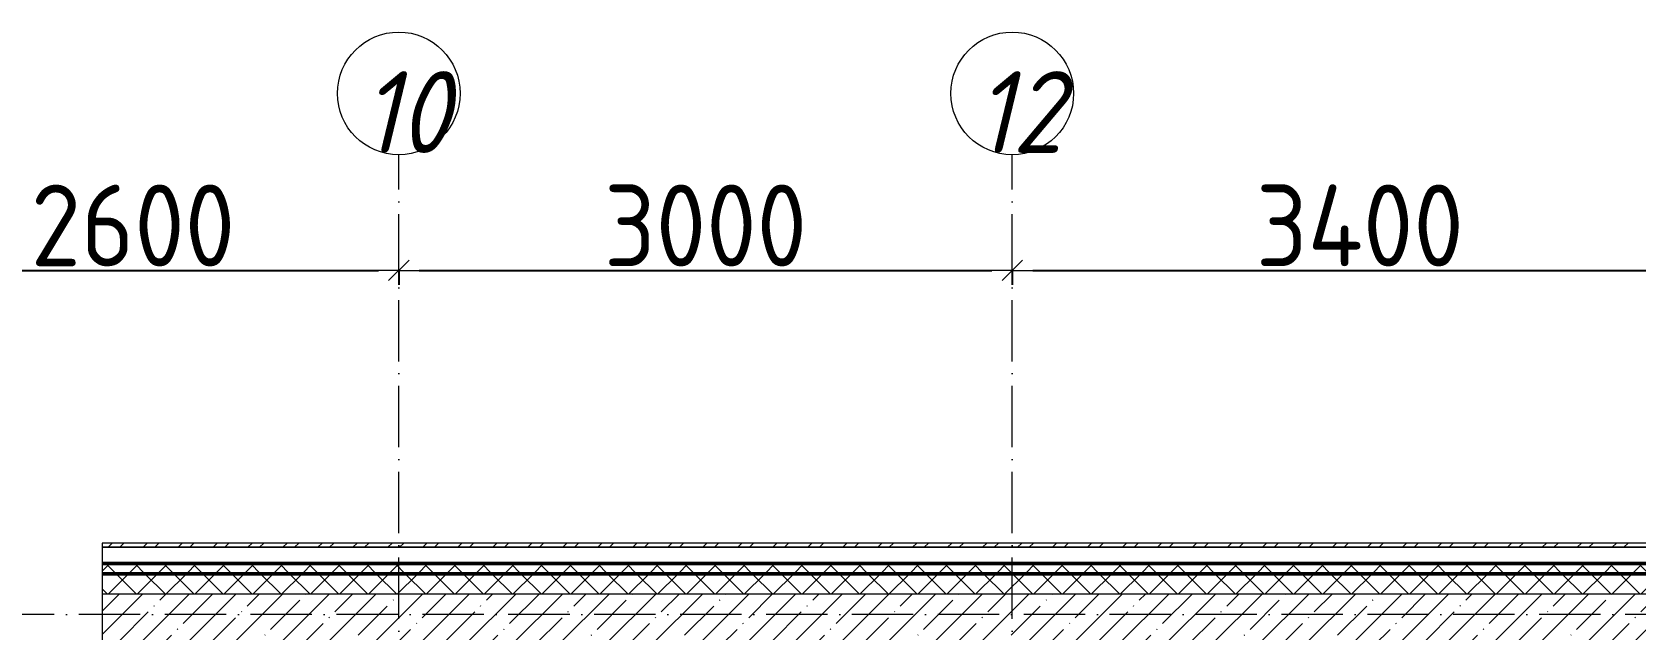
# Model space of a CAD drawing. Header units: millimetres. Extents: x -135211 to 49383, y -8033 to 228499.
# Drawn here: x -114686 to -106842, y 175488 to 178413 of the extents above; entities that cross this region are included whole.
import ezdxf

# ---------------------------------------------------------------- set-up
doc = ezdxf.new("R2010")
doc.units = ezdxf.units.MM
doc.linetypes.add('50_200_ШТРИХ_1Т_ш5_п1_п1_', pattern=[700, 500, -100, 0, -100])
for name, color, linetype, lineweight in [('A-____-____-DIMS', 7, 'Continuous', 9), ('A-WALL-____-MCUT-1', 7, 'Continuous', 9), ('A-WALL-____-MCUT-2', 7, 'Continuous', 50), ('A-WALL-____-MCUT-3', 7, 'Continuous', 9), ('A-WALL-____-PATT-1', 7, 'Continuous', 9), ('A-WALL-FNSH-MCUT-1', 7, 'Continuous', 9), ('S-GRID-____-IDEN', 7, 'Continuous', 9), ('S-GRID-____-OTLN-1', 7, '50_200_ШТРИХ_1Т_ш5_п1_п1_', 9)]:
    doc.layers.add(name, color=color, linetype=linetype, lineweight=lineweight)
doc.styles.add('ISOCPEUR_I', font='isocpeui.ttf', dxfattribs={"width": 0.9, "height": 2.5})
doc.styles.add('СПДС', font='isocpeur.ttf', dxfattribs={"width": 0.9})
doc.dimstyles.new('Размера А3', dxfattribs={"dimtxt": 200, "dimasz": 100, "dimexe": 70, "dimexo": 100, "dimgap": 20, "dimtad": 1, "dimdec": 0, "dimrnd": 10, "dimzin": 0, "dimdsep": 46, "dimtxsty": 'СПДС', "dimblk": 'ARROWHEAD_6', "dimcen": 1, "dimclrd": 256, "dimclre": 256, "dimclrt": 256, "dimazin": 0, "dimtfac": 1, "dimtdec": 0, "dimtmove": 2, "dimatfit": 3, "dimfxl": 1, "dimtolj": 1, "dimtzin": 0, "dimarcsym": 0})
pattern_1 = [(45, (-129942.25, 127932.03), (-70.71068, 70.71068), []), (135, (-129942.25, 127932.03), (-70.71068, -70.71068), [])]

# ---------------------------------------------------------------- blocks, each defined once
blk = doc.blocks.new('Ось сетки - Круг_Ø6_00__ISO-2_5_0_9K_-25732049-АР1_План отверстий 3 этажа в осях 1-64_А-ГГ')
at = {"layer": 'S-GRID-____-IDEN'}
blk.add_circle((0, 0), 3, dxfattribs=at)
blk = doc.blocks.new('ARROWHEAD_6')
at = {"color": 0, "linetype": 'Continuous'}
for p, q in [((0, 0), (-1, 0)), ((-0.5, -0.5), (0.5, 0.5))]:
    blk.add_line(p, q, dxfattribs=at)
blk = doc.blocks.new('*D1034')
at = {"layer": 'A-____-____-DIMS', "lineweight": -2, "transparency": 16777216}
for p, q in [((-115492.3, 177252.9), (-115492.3, 177176.8)), ((-115392.3, 177246.8), (-112992.3, 177246.8)), ((-112892.3, 177252.9), (-112892.3, 177176.8))]:
    blk.add_line(p, q, dxfattribs=at)
at = {"layer": 'Defpoints', "color": 0, "transparency": 16777216}
for p in [(-115492.3, 177352.9), (-112892.3, 177352.9), (-112892.3, 177246.8)]:
    blk.add_point(p, dxfattribs=at)
at = {"layer": 'A-____-____-DIMS', "lineweight": -2, "transparency": 16777216, "xscale": 100, "yscale": 100, "zscale": 100, "rotation": 180}
blk.add_blockref('ARROWHEAD_6', (-115492.3, 177246.8), dxfattribs=at)
at = {"layer": 'A-____-____-DIMS', "lineweight": -2, "transparency": 16777216, "xscale": 100, "yscale": 100, "zscale": 100}
blk.add_blockref('ARROWHEAD_6', (-112892.3, 177246.8), dxfattribs=at)
at = {"layer": 'A-____-____-DIMS', "transparency": 16777216, "insert": (-114192.3, 177466.8), "char_height": 400, "attachment_point": 5, "style": 'СПДС'}
blk.add_mtext('\\A1;2600', dxfattribs=at)
blk = doc.blocks.new('*D1035')
at = {"layer": 'A-____-____-DIMS', "lineweight": -2, "transparency": 16777216}
for p, q in [((-112892.3, 177252.9), (-112892.3, 177176.8)), ((-112792.3, 177246.8), (-109992.3, 177246.8)), ((-109892.3, 177252.9), (-109892.3, 177176.8))]:
    blk.add_line(p, q, dxfattribs=at)
at = {"layer": 'Defpoints', "color": 0, "transparency": 16777216}
for p in [(-112892.3, 177352.9), (-109892.3, 177352.9), (-109892.3, 177246.8)]:
    blk.add_point(p, dxfattribs=at)
at = {"layer": 'A-____-____-DIMS', "lineweight": -2, "transparency": 16777216, "xscale": 100, "yscale": 100, "zscale": 100, "rotation": 180}
blk.add_blockref('ARROWHEAD_6', (-112892.3, 177246.8), dxfattribs=at)
at = {"layer": 'A-____-____-DIMS', "lineweight": -2, "transparency": 16777216, "xscale": 100, "yscale": 100, "zscale": 100}
blk.add_blockref('ARROWHEAD_6', (-109892.3, 177246.8), dxfattribs=at)
at = {"layer": 'A-____-____-DIMS', "transparency": 16777216, "insert": (-111392.3, 177466.8), "char_height": 400, "attachment_point": 5, "style": 'СПДС'}
blk.add_mtext('\\A1;3000', dxfattribs=at)
blk = doc.blocks.new('*D1036')
at = {"layer": 'A-____-____-DIMS', "lineweight": -2, "transparency": 16777216}
for p, q in [((-109892.3, 177252.9), (-109892.3, 177176.8)), ((-109792.3, 177246.8), (-106592.3, 177246.8)), ((-106492.3, 177252.9), (-106492.3, 177176.8))]:
    blk.add_line(p, q, dxfattribs=at)
at = {"layer": 'Defpoints', "color": 0, "transparency": 16777216}
for p in [(-109892.3, 177352.9), (-106492.3, 177352.9), (-106492.3, 177246.8)]:
    blk.add_point(p, dxfattribs=at)
at = {"layer": 'A-____-____-DIMS', "lineweight": -2, "transparency": 16777216, "xscale": 100, "yscale": 100, "zscale": 100, "rotation": 180}
blk.add_blockref('ARROWHEAD_6', (-109892.3, 177246.8), dxfattribs=at)
at = {"layer": 'A-____-____-DIMS', "lineweight": -2, "transparency": 16777216, "xscale": 100, "yscale": 100, "zscale": 100}
blk.add_blockref('ARROWHEAD_6', (-106492.3, 177246.8), dxfattribs=at)
at = {"layer": 'A-____-____-DIMS', "transparency": 16777216, "insert": (-108192.3, 177466.8), "char_height": 400, "attachment_point": 5, "style": 'СПДС'}
blk.add_mtext('\\A1;3400', dxfattribs=at)

msp = doc.modelspace()

# ---------------------------------------------------------------- hatches: boundary and pattern name
at = {"layer": 'A-WALL-____-PATT-1'}
h = msp.add_hatch(dxfattribs=at)
h.set_pattern_fill('FP_3', color=256, style=0, pattern_type=2)
h.set_pattern_definition([(45, (-129942.25, 127932.03), (-85.53659, 85.53659), []), (45, (-129885.23, 127932.03), (-85.53659, 85.53659), [])])
h.paths.add_polyline_path([(-106162.3, 175893.1), (-106162.3, 175913.1), (-114342.3, 175913.1), (-114342.3, 175893.1), (-108746.4, 175893.1)], flags=0)
h.paths.add_polyline_path([(-115342.3, 175893.1), (-115342.3, 175913.1), (-116542.3, 175913.1), (-116542.3, 175893.1), (-115816.2, 175893.1)], flags=0)
h.paths.add_polyline_path([(-118342.3, 175893.1), (-118342.3, 175913.1), (-122542.3, 175913.1), (-122542.3, 175893.1), (-119351.1, 175893.1)], flags=0)
h.paths.add_polyline_path([(-124342.3, 175893.1), (-124342.3, 175913.1), (-132622.3, 175913.1), (-132622.3, 175893.1), (-124653.5, 175893.1)], flags=0)
h = msp.add_hatch(dxfattribs=at)
h.set_pattern_fill('FP_1', color=256, style=0, pattern_type=2)
h.set_pattern_definition(pattern_1)
h.paths.add_polyline_path([(-106162.3, 175763.1), (-106162.3, 175813.1), (-114342.3, 175813.1), (-114342.3, 175763.1), (-108746.4, 175763.1)], flags=0)
h.paths.add_polyline_path([(-115342.3, 175763.1), (-115342.3, 175813.1), (-116542.3, 175813.1), (-116542.3, 175763.1), (-115816.2, 175763.1)], flags=0)
h.paths.add_polyline_path([(-118342.3, 175763.1), (-118342.3, 175813.1), (-122542.3, 175813.1), (-122542.3, 175763.1), (-119351.1, 175763.1)], flags=0)
h.paths.add_polyline_path([(-124653.5, 175763.1), (-124342.3, 175763.1), (-124342.3, 175813.1), (-132492.3, 175813.1), (-132492.3, 175763.1), (-126421, 175763.1)], flags=0)
h = msp.add_hatch(dxfattribs=at)
h.set_pattern_fill('FP_1', color=256, style=0, pattern_type=2)
h.set_pattern_definition(pattern_1)
h.paths.add_polyline_path([(-106242.3, 175663.1), (-106162.3, 175663.1), (-106162.3, 175763.1), (-114342.3, 175763.1), (-114342.3, 175663.1), (-106292.3, 175663.1)], flags=0)
h.paths.add_polyline_path([(-115342.3, 175663.1), (-115342.3, 175763.1), (-116542.3, 175763.1), (-116542.3, 175669.1), (-116467.3, 175669.1), (-116467.3, 175663.1), (-115816.2, 175663.1)], flags=0)
h.paths.add_polyline_path([(-118417.3, 175663.1), (-118417.3, 175669.1), (-118342.3, 175669.1), (-118342.3, 175763.1), (-122542.3, 175763.1), (-122542.3, 175669.1), (-122467.3, 175669.1), (-122467.3, 175663.1), (-119351.1, 175663.1)], flags=0)
h.paths.add_polyline_path([(-124342.3, 175663.1), (-124342.3, 175763.1), (-132392.3, 175763.1), (-132392.3, 175663.1), (-124653.5, 175663.1)], flags=0)
h = msp.add_hatch(dxfattribs=at)
h.set_pattern_fill('FP_38', color=256, style=0, pattern_type=2)
h.set_pattern_definition([(45, (-129942.25, 127932.03), (-114.04925, 114.04925), []), (45, (-129828.2, 127932.03), (-114.04925, 114.04925), [201.612, -40.322, 3.353, -36.97])])
h.paths.add_polyline_path([(-106642.3, 175413.1), (-106392.3, 175413.1), (-106392.3, 175663.1), (-114342.3, 175663.1), (-114342.3, 175413.1), (-108746.4, 175413.1)], flags=0)

# ---------------------------------------------------------------- linework, layer by layer
at = {"layer": 'A-WALL-____-MCUT-1'}
for p, q in [((-106392.3, 175663.1), (-114342.3, 175663.1)), ((-114342.3, 175663.1), (-114342.3, 175413.1))]:
    msp.add_line(p, q, dxfattribs=at)
at = {"layer": 'A-WALL-____-MCUT-2'}
for p, q in [((-106162.3, 175813.1), (-114342.3, 175813.1)), ((-106162.3, 175763.1), (-114342.3, 175763.1))]:
    msp.add_line(p, q, dxfattribs=at)
at = {"layer": 'A-WALL-____-MCUT-3'}
for p, q in [((-106162.3, 175893.1), (-114342.3, 175893.1)), ((-114342.3, 175893.1), (-114342.3, 175663.1))]:
    msp.add_line(p, q, dxfattribs=at)
at = {"layer": 'A-WALL-FNSH-MCUT-1'}
for p, q in [((-106142.3, 175913.1), (-114342.3, 175913.1)), ((-114342.3, 175913.1), (-114342.3, 175893.1)), ((-114342.3, 175893.1), (-106162.3, 175893.1))]:
    msp.add_line(p, q, dxfattribs=at)
at = {"layer": 'S-GRID-____-OTLN-1', "color": 251, "ltscale": 0.6, "true_color": 0x636466}
for p, q in [((-112892.3, 123449.4), (-112892.3, 177813)), ((-109892.3, 123449.4), (-109892.3, 177813)), ((-103234.5, 175563.1), (-134611, 175563.1))]:
    msp.add_line(p, q, dxfattribs=at)

# ---------------------------------------------------------------- block references
at = {"layer": 'S-GRID-____-IDEN', "xscale": 99.99999999999993, "yscale": 99.99999999999993, "zscale": 99.99999999999993}
for p in [(-112892.3, 178113), (-109892.3, 178113)]:
    msp.add_blockref('Ось сетки - Круг_Ø6_00__ISO-2_5_0_9K_-25732049-АР1_План отверстий 3 этажа в осях 1-64_А-ГГ', p, dxfattribs=at)

# ---------------------------------------------------------------- texts
at = {"layer": 'S-GRID-____-IDEN', "char_height": 400, "width": 346.329, "attachment_point": 1, "style": 'ISOCPEUR_I'}
for s, insert in [('10', (-113073.3, 178221.8)), ('12', (-110073.3, 178221.8))]:
    msp.add_mtext(s, dxfattribs=dict(at, insert=insert))

# ---------------------------------------------------------------- dimensions: what is measured, and where the dimension line sits
at = {"layer": 'A-____-____-DIMS'}
for base, p1, p2, picture, middle in [((-112892.3, 177246.8), (-115492.3, 177352.9), (-112892.3, 177352.9), '*D1034', (-114192.3, 177466.8)), ((-109892.3, 177246.8), (-112892.3, 177352.9), (-109892.3, 177352.9), '*D1035', (-111392.3, 177466.8)), ((-106492.3, 177246.8), (-109892.3, 177352.9), (-106492.3, 177352.9), '*D1036', (-108192.3, 177466.8))]:
    dim = msp.add_linear_dim(base=base, p1=p1, p2=p2, dimstyle='Размера А3', override={"dimtxt": 400}, dxfattribs=at)
    dim.commit()
    dim.dimension.update_dxf_attribs({"geometry": picture, "text_midpoint": middle})

doc.saveas('drawing.dxf')
